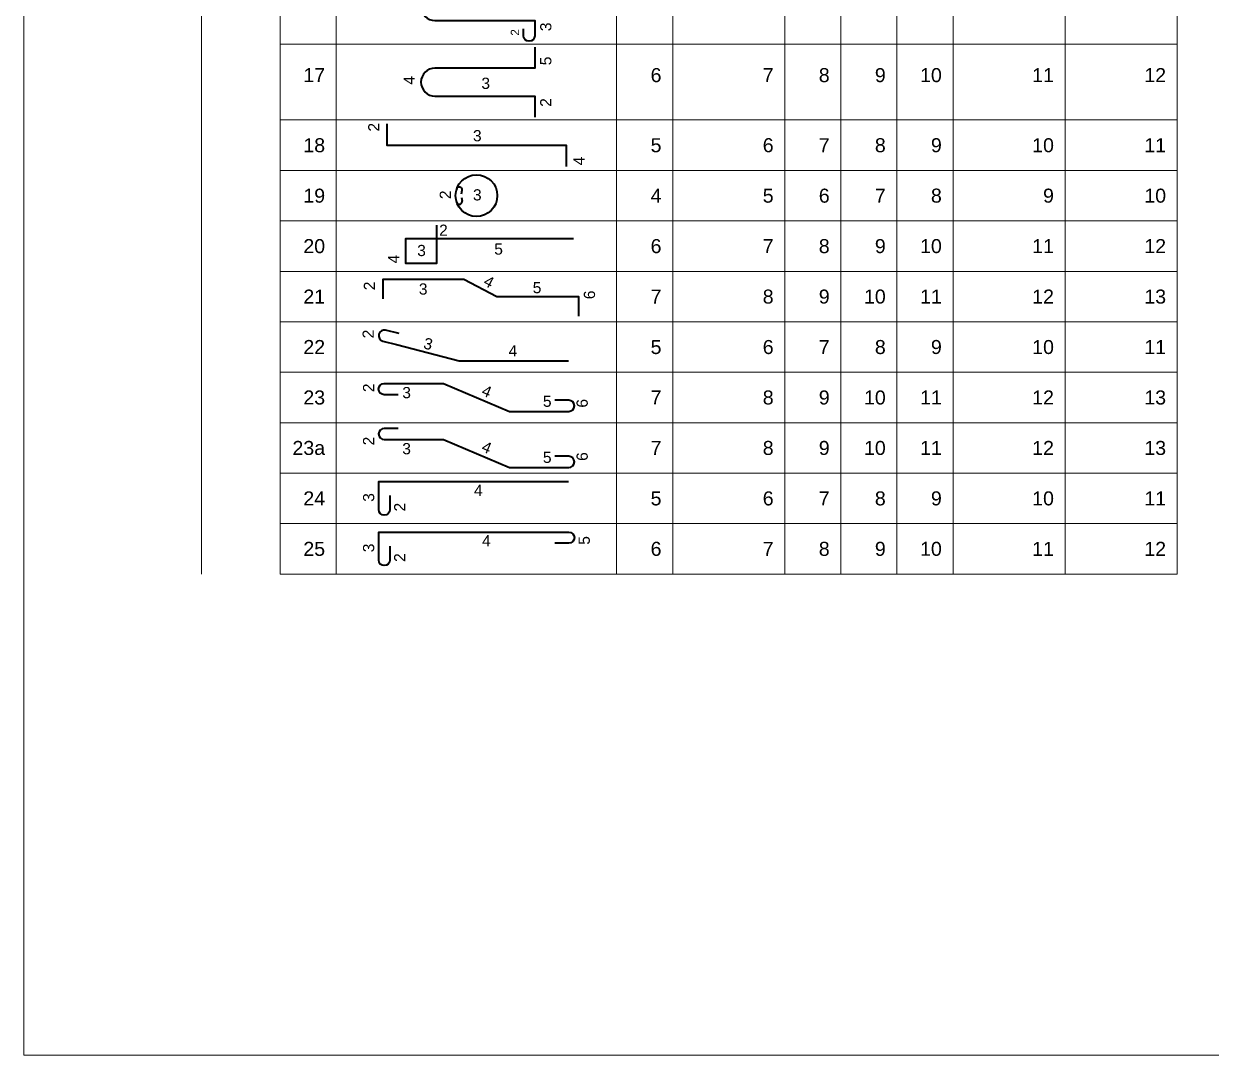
# Model space of a CAD drawing. Header units: millimetres. Extents: x -399213 to 265804, y -9748 to 250638.
# Drawn here: x -328187 to -317597, y 219700 to 228900 of the extents above; entities that cross this region are included whole.
import ezdxf
from ezdxf.enums import TextEntityAlignment as Align

# ---------------------------------------------------------------- set-up
doc = ezdxf.new("R2010")
doc.units = ezdxf.units.MM
doc.header["$MEASUREMENT"] = 0
for name, color, linetype, lineweight in [('kata_net khung', 3, 'Continuous', 20), ('kata_text', 7, 'Continuous', 30), ('kata_thep chu', 1, 'Continuous', 35), ('NDC_FRAME', 7, 'Continuous', 20), ('NDC_S_VN TEXT', 7, 'Continuous', 20)]:
    doc.layers.add(name, color=color, linetype=linetype, lineweight=lineweight)
doc.styles.add('ARIAL', font='arial.ttf', dxfattribs={"width": 0.8})
doc.styles.add('kata_text', font='arial.ttf', dxfattribs={"width": 0.8})

# ---------------------------------------------------------------- blocks, each defined once
blk = doc.blocks.new('dang16')
at = {"layer": 'kata_net khung'}
for p, q in [((0, 0), (0, -1350)), ((1405, 0), (1405, -1350)), ((2405, 0), (2405, -1350)), ((7405, 0), (7405, -1350)), ((8405, 0), (8405, -1350)), ((10405, 0), (10405, -1350)), ((11405, 0), (11405, -1350)), ((12405, 0), (12405, -1350)), ((13405, 0), (13405, -1350)), ((15405, 0), (15405, -1350)), ((17405, 0), (17405, -1350)), ((1405, -1350), (17405, -1350))]:
    blk.add_line(p, q, dxfattribs=at)
at = {"layer": 'kata_thep chu'}
blk.add_lwpolyline([(5745, -278), (5745, -153, -1), (5945, -153), (5945, -425), (4165, -425, 1), (4165, -925), (5945, -925), (5945, -1197, -1), (5745, -1197), (5745, -1072)], format="xyb", dxfattribs=at)
at = {"layer": 'kata_text', "style": 'kata_text'}
for tag, height, p in [('007', 150, (5586, -218)), ('006', 200, (6141, -297)), ('005', 200, (3704, -642)), ('003', 200, (6141, -1038)), ('002', 150, (5591, -1138))]:
    blk.add_attdef(tag, text='', height=height, rotation=90, dxfattribs=at).set_placement(p, align=Align.MIDDLE_CENTER)
for tag, p in [('001', (2205, -550)), ('008', (8205, -550)), ('009', (10205, -550)), ('010', (11205, -550)), ('011', (12205, -550)), ('012', (13205, -550)), ('013', (15205, -550)), ('014', (17205, -550))]:
    blk.add_attdef(tag, text='', height=250, dxfattribs=at).set_placement(p, align=Align.MIDDLE_RIGHT)
blk.add_attdef('004', text='', height=200, dxfattribs=at).set_placement((5070, -696), align=Align.MIDDLE_CENTER)
blk = doc.blocks.new('dang17')
at = {"layer": 'kata_net khung'}
for p, q in [((0, 0), (0, -1350)), ((1405, 0), (1405, -1350)), ((2405, 0), (2405, -1350)), ((7405, 0), (7405, -1350)), ((8405, 0), (8405, -1350)), ((10405, 0), (10405, -1350)), ((11405, 0), (11405, -1350)), ((12405, 0), (12405, -1350)), ((13405, 0), (13405, -1350)), ((15405, 0), (15405, -1350)), ((17405, 0), (17405, -1350)), ((1405, -1350), (17405, -1350))]:
    blk.add_line(p, q, dxfattribs=at)
at = {"layer": 'kata_thep chu'}
blk.add_lwpolyline([(5945, -53), (5945, -425), (4165, -425, 1), (4165, -925), (5945, -925), (5945, -1297)], format="xyb", dxfattribs=at)
at = {"layer": 'kata_text', "style": 'kata_text'}
for tag, p in [('005', (6141, -297)), ('004', (3704, -642)), ('002', (6141, -1038))]:
    blk.add_attdef(tag, text='', height=200, rotation=90, dxfattribs=at).set_placement(p, align=Align.MIDDLE_CENTER)
for tag, p in [('001', (2205, -550)), ('006', (8205, -550)), ('007', (10205, -550)), ('008', (11205, -550)), ('009', (12205, -550)), ('010', (13205, -550)), ('011', (15205, -550)), ('012', (17205, -550))]:
    blk.add_attdef(tag, text='', height=250, dxfattribs=at).set_placement(p, align=Align.MIDDLE_RIGHT)
blk.add_attdef('003', text='', height=200, dxfattribs=at).set_placement((5070, -696), align=Align.MIDDLE_CENTER)
blk = doc.blocks.new('dang18')
at = {"layer": 'kata_net khung'}
for p, q in [((0, 0), (0, -900)), ((1405, 0), (1405, -900)), ((2405, 0), (2405, -900)), ((7405, 0), (7405, -900)), ((8405, 0), (8405, -900)), ((10405, 0), (10405, -900)), ((11405, 0), (11405, -900)), ((12405, 0), (12405, -900)), ((13405, 0), (13405, -900)), ((15405, 0), (15405, -900)), ((17405, 0), (17405, -900)), ((1405, -900), (17405, -900))]:
    blk.add_line(p, q, dxfattribs=at)
at = {"layer": 'kata_thep chu'}
blk.add_lwpolyline([(3305, -69), (3305, -450), (6505, -450), (6505, -831)], dxfattribs=at)
at = {"layer": 'kata_text', "style": 'kata_text'}
blk.add_attdef('002', text='', height=200, rotation=90, dxfattribs=at).set_placement((3073, -52), align=Align.MIDDLE_RIGHT)
blk.add_attdef('003', text='', height=200, dxfattribs=at).set_placement((4920, -281), align=Align.MIDDLE_CENTER)
for tag, p in [('001', (2205, -450)), ('005', (8205, -450)), ('006', (10205, -450)), ('007', (11205, -450)), ('008', (12205, -450)), ('009', (13205, -450)), ('010', (15205, -450)), ('011', (17205, -450))]:
    blk.add_attdef(tag, text='', height=250, dxfattribs=at).set_placement(p, align=Align.MIDDLE_RIGHT)
blk.add_attdef('004', text='', height=200, rotation=90, dxfattribs=at).set_placement((6733, -809), align=Align.MIDDLE_LEFT)
blk = doc.blocks.new('dang19')
at = {"layer": 'kata_net khung'}
for p, q in [((0, 0), (0, -900)), ((1405, 0), (1405, -900)), ((2405, 0), (2405, -900)), ((7405, 0), (7405, -900)), ((8405, 0), (8405, -900)), ((10405, 0), (10405, -900)), ((11405, 0), (11405, -900)), ((12405, 0), (12405, -900)), ((13405, 0), (13405, -900)), ((15405, 0), (15405, -900)), ((17405, 0), (17405, -900)), ((1405, -900), (17405, -900))]:
    blk.add_line(p, q, dxfattribs=at)
at = {"layer": 'kata_thep chu'}
for p, q in [((4640, -416), (4649, -354)), ((4640, -484), (4649, -546))]:
    blk.add_line(p, q, dxfattribs=at)
blk.add_circle((4905, -450), 372, dxfattribs=at)
for centre, start, end in [((4599, -347), 351.7851, 171.7851), ((4599, -553), 188.2149, 8.2149)]:
    blk.add_arc(centre, 50, start, end, dxfattribs=at)
at = {"layer": 'kata_text', "style": 'kata_text'}
for tag, p in [('001', (2205, -450)), ('004', (8205, -450)), ('005', (10205, -450)), ('006', (11205, -450)), ('007', (12205, -450)), ('008', (13205, -450)), ('009', (15205, -450)), ('010', (17205, -450))]:
    blk.add_attdef(tag, text='', height=250, dxfattribs=at).set_placement(p, align=Align.MIDDLE_RIGHT)
blk.add_attdef('002', text='', height=200, rotation=90, dxfattribs=at).set_placement((4350, -434), align=Align.MIDDLE_CENTER)
blk.add_attdef('003', text='', height=200, dxfattribs=at).set_placement((4920, -436), align=Align.MIDDLE_CENTER)
blk = doc.blocks.new('dang20')
at = {"layer": 'kata_net khung'}
for p, q in [((0, 0), (0, -900)), ((1405, 0), (1405, -900)), ((2405, 0), (2405, -900)), ((7405, 0), (7405, -900)), ((8405, 0), (8405, -900)), ((10405, 0), (10405, -900)), ((11405, 0), (11405, -900)), ((12405, 0), (12405, -900)), ((13405, 0), (13405, -900)), ((15405, 0), (15405, -900)), ((17405, 0), (17405, -900)), ((1405, -900), (17405, -900))]:
    blk.add_line(p, q, dxfattribs=at)
at = {"layer": 'kata_thep chu'}
blk.add_lwpolyline([(6638, -323), (3638, -323), (3638, -753), (4200, -753), (4200, -74)], dxfattribs=at)
at = {"layer": 'kata_text', "style": 'kata_text'}
blk.add_attdef('002', text='', height=200, dxfattribs=at).set_placement((4238, -167), align=Align.MIDDLE_LEFT)
for tag, p in [('001', (2205, -450)), ('006', (8205, -450)), ('007', (10205, -450)), ('008', (11205, -450)), ('009', (12205, -450)), ('010', (13205, -450)), ('011', (15205, -450)), ('012', (17205, -450))]:
    blk.add_attdef(tag, text='', height=250, dxfattribs=at).set_placement(p, align=Align.MIDDLE_RIGHT)
blk.add_attdef('004', text='', height=200, rotation=90, dxfattribs=at).set_placement((3429, -760), align=Align.MIDDLE_LEFT)
for tag, p in [('005', (5299, -502)), ('003', (3925, -528))]:
    blk.add_attdef(tag, text='', height=200, dxfattribs=at).set_placement(p, align=Align.MIDDLE_CENTER)
blk = doc.blocks.new('dang21')
at = {"layer": 'kata_net khung'}
for p, q in [((0, 0), (0, -900)), ((1405, 0), (1405, -900)), ((2405, 0), (2405, -900)), ((7405, 0), (7405, -900)), ((8405, 0), (8405, -900)), ((10405, 0), (10405, -900)), ((11405, 0), (11405, -900)), ((12405, 0), (12405, -900)), ((13405, 0), (13405, -900)), ((15405, 0), (15405, -900)), ((17405, 0), (17405, -900)), ((1405, -900), (17405, -900))]:
    blk.add_line(p, q, dxfattribs=at)
at = {"layer": 'kata_thep chu'}
blk.add_lwpolyline([(6731, -802), (6731, -452), (5269, -452), (4682, -143), (3238, -143), (3238, -493)], dxfattribs=at)
at = {"layer": 'kata_text', "style": 'kata_text'}
for tag, rotation, p in [('002', 90, (2996, -260)), ('004', 332, (5127, -186))]:
    blk.add_attdef(tag, text='', height=200, rotation=rotation, dxfattribs=at).set_placement(p, align=Align.MIDDLE_CENTER)
for tag, p in [('005', (5986, -290)), ('003', (3955, -315))]:
    blk.add_attdef(tag, text='', height=200, dxfattribs=at).set_placement(p, align=Align.MIDDLE_CENTER)
for tag, p in [('001', (2205, -450)), ('007', (8205, -450)), ('008', (10205, -450)), ('009', (11205, -450)), ('010', (12205, -450)), ('011', (13205, -450)), ('012', (15205, -450)), ('013', (17205, -450))]:
    blk.add_attdef(tag, text='', height=250, dxfattribs=at).set_placement(p, align=Align.MIDDLE_RIGHT)
blk.add_attdef('006', text='', height=200, rotation=90, dxfattribs=at).set_placement((6920, -342), align=Align.MIDDLE_RIGHT)
blk = doc.blocks.new('dang22')
at = {"layer": 'kata_net khung'}
for p, q in [((0, 0), (0, -900)), ((1405, 0), (1405, -900)), ((2405, 0), (2405, -900)), ((7405, 0), (7405, -900)), ((8405, 0), (8405, -900)), ((10405, 0), (10405, -900)), ((11405, 0), (11405, -900)), ((12405, 0), (12405, -900)), ((13405, 0), (13405, -900)), ((15405, 0), (15405, -900)), ((17405, 0), (17405, -900)), ((1405, -900), (17405, -900))]:
    blk.add_line(p, q, dxfattribs=at)
at = {"layer": 'kata_thep chu'}
blk.add_lwpolyline([(3528, -209), (3285, -149, 1), (3237, -344), (3480, -403), (4599, -699), (6299, -699), (6549, -699)], format="xyb", dxfattribs=at)
at = {"layer": 'kata_text', "style": 'kata_text'}
for tag, rotation, p in [('002', 90, (2973, -218)), ('003', 346, (4044, -393))]:
    blk.add_attdef(tag, text='', height=200, rotation=rotation, dxfattribs=at).set_placement(p, align=Align.MIDDLE_CENTER)
for tag, p in [('001', (2205, -450)), ('005', (8205, -450)), ('006', (10205, -450)), ('007', (11205, -450)), ('008', (12205, -450)), ('009', (13205, -450)), ('010', (15205, -450)), ('011', (17205, -450))]:
    blk.add_attdef(tag, text='', height=250, dxfattribs=at).set_placement(p, align=Align.MIDDLE_RIGHT)
blk.add_attdef('004', text='', height=200, dxfattribs=at).set_placement((5555, -518), align=Align.MIDDLE_CENTER)
blk = doc.blocks.new('dang23')
at = {"layer": 'kata_net khung'}
for p, q in [((0, 0), (0, -900)), ((1405, 0), (1405, -900)), ((2405, 0), (2405, -900)), ((7405, 0), (7405, -900)), ((8405, 0), (8405, -900)), ((10405, 0), (10405, -900)), ((11405, 0), (11405, -900)), ((12405, 0), (12405, -900)), ((13405, 0), (13405, -900)), ((15405, 0), (15405, -900)), ((17405, 0), (17405, -900)), ((1405, -900), (17405, -900))]:
    blk.add_line(p, q, dxfattribs=at)
at = {"layer": 'kata_thep chu'}
blk.add_lwpolyline([(3510, -401), (3260, -401, -1), (3260, -201), (3510, -201), (4320, -201), (5492, -699), (6302, -699), (6552, -699, 1), (6552, -499), (6302, -499)], format="xyb", dxfattribs=at)
at = {"layer": 'kata_text', "style": 'kata_text'}
for tag, rotation, p in [('002', 90, (2981, -278)), ('004', 337, (5089, -340)), ('006', 90, (6790, -554))]:
    blk.add_attdef(tag, text='', height=200, rotation=rotation, dxfattribs=at).set_placement(p, align=Align.MIDDLE_CENTER)
for tag, height, p in [('001', 250, (2205, -450)), ('005', 200, (6245, -517)), ('007', 250, (8205, -450)), ('008', 250, (10205, -450)), ('009', 250, (11205, -450)), ('010', 250, (12205, -450)), ('011', 250, (13205, -450)), ('012', 250, (15205, -450)), ('013', 250, (17205, -450))]:
    blk.add_attdef(tag, text='', height=height, dxfattribs=at).set_placement(p, align=Align.MIDDLE_RIGHT)
blk.add_attdef('003', text='', height=200, dxfattribs=at).set_placement((3581, -363), align=Align.MIDDLE_LEFT)
blk = doc.blocks.new('dang24')
at = {"layer": 'kata_net khung'}
for p, q in [((0, 0), (0, -900)), ((1405, 0), (1405, -900)), ((2405, 0), (2405, -900)), ((7405, 0), (7405, -900)), ((8405, 0), (8405, -900)), ((10405, 0), (10405, -900)), ((11405, 0), (11405, -900)), ((12405, 0), (12405, -900)), ((13405, 0), (13405, -900)), ((15405, 0), (15405, -900)), ((17405, 0), (17405, -900)), ((1405, -900), (17405, -900))]:
    blk.add_line(p, q, dxfattribs=at)
at = {"layer": 'kata_thep chu'}
blk.add_lwpolyline([(3361, -400), (3361, -650, -1), (3161, -650), (3161, -150), (6549, -150)], format="xyb", dxfattribs=at)
at = {"layer": 'kata_text', "style": 'kata_text'}
blk.add_attdef('004', text='', height=200, dxfattribs=at).set_placement((4938, -305), align=Align.MIDDLE_CENTER)
for tag, p in [('001', (2205, -450)), ('005', (8205, -450)), ('006', (10205, -450)), ('007', (11205, -450)), ('008', (12205, -450)), ('009', (13205, -450)), ('010', (15205, -450)), ('011', (17205, -450))]:
    blk.add_attdef(tag, text='', height=250, dxfattribs=at).set_placement(p, align=Align.MIDDLE_RIGHT)
for tag, p in [('003', (2981, -434)), ('002', (3536, -606))]:
    blk.add_attdef(tag, text='', height=200, rotation=90, dxfattribs=at).set_placement(p, align=Align.MIDDLE_CENTER)
blk = doc.blocks.new('dang25')
at = {"layer": 'kata_net khung'}
for p, q in [((0, 0), (0, -900)), ((1405, 0), (1405, -900)), ((2405, 0), (2405, -900)), ((7405, 0), (7405, -900)), ((8405, 0), (8405, -900)), ((10405, 0), (10405, -900)), ((11405, 0), (11405, -900)), ((12405, 0), (12405, -900)), ((13405, 0), (13405, -900)), ((15405, 0), (15405, -900)), ((17405, 0), (17405, -900)), ((1405, -900), (17405, -900))]:
    blk.add_line(p, q, dxfattribs=at)
at = {"layer": 'kata_thep chu'}
blk.add_lwpolyline([(3361, -400), (3361, -650, -1), (3161, -650), (3161, -150), (6552, -150, -1), (6552, -350), (6302, -350)], format="xyb", dxfattribs=at)
at = {"layer": 'kata_text', "style": 'kata_text'}
blk.add_attdef('004', text='', height=200, dxfattribs=at).set_placement((5083, -305), align=Align.MIDDLE_CENTER)
for tag, p in [('005', (6827, -300)), ('003', (2981, -434)), ('002', (3536, -606))]:
    blk.add_attdef(tag, text='', height=200, rotation=90, dxfattribs=at).set_placement(p, align=Align.MIDDLE_CENTER)
for tag, p in [('001', (2205, -450)), ('006', (8205, -450)), ('007', (10205, -450)), ('008', (11205, -450)), ('009', (12205, -450)), ('010', (13205, -450)), ('011', (15205, -450)), ('012', (17205, -450))]:
    blk.add_attdef(tag, text='', height=250, dxfattribs=at).set_placement(p, align=Align.MIDDLE_RIGHT)
blk = doc.blocks.new('dang23a')
at = {"layer": 'kata_net khung'}
for p, q in [((0, 0), (0, -900)), ((1405, 0), (1405, -900)), ((2405, 0), (2405, -900)), ((7405, 0), (7405, -900)), ((8405, 0), (8405, -900)), ((10405, 0), (10405, -900)), ((11405, 0), (11405, -900)), ((12405, 0), (12405, -900)), ((13405, 0), (13405, -900)), ((15405, 0), (15405, -900)), ((17405, 0), (17405, -900)), ((1405, -900), (17405, -900))]:
    blk.add_line(p, q, dxfattribs=at)
at = {"layer": 'kata_thep chu'}
blk.add_lwpolyline([(3510, -101), (3260, -101, 1), (3260, -301), (4320, -301), (5492, -799), (6302, -799), (6552, -799, 1), (6552, -599), (6302, -599)], format="xyb", dxfattribs=at)
at = {"layer": 'kata_text', "style": 'kata_text'}
for tag, rotation, p in [('002', 90, (2981, -328)), ('004', 337, (5089, -440)), ('006', 90, (6790, -604))]:
    blk.add_attdef(tag, text='', height=200, rotation=rotation, dxfattribs=at).set_placement(p, align=Align.MIDDLE_CENTER)
for tag, height, p in [('001', 250, (2205, -450)), ('007', 250, (8205, -450)), ('008', 250, (10205, -450)), ('009', 250, (11205, -450)), ('010', 250, (12205, -450)), ('011', 250, (13205, -450)), ('012', 250, (15205, -450)), ('013', 250, (17205, -450)), ('005', 200, (6245, -617))]:
    blk.add_attdef(tag, text='', height=height, dxfattribs=at).set_placement(p, align=Align.MIDDLE_RIGHT)
blk.add_attdef('003', text='', height=200, dxfattribs=at).set_placement((3581, -463), align=Align.MIDDLE_LEFT)

msp = doc.modelspace()

# ---------------------------------------------------------------- linework, layer by layer
at = {"layer": 'NDC_FRAME'}
for q in [(-328187.4, 249700.2), (-298187.4, 219700.2)]:
    msp.add_line((-328187.4, 219700.2), q, dxfattribs=at)

# ---------------------------------------------------------------- block references
at = {"layer": 'NDC_S_VN TEXT'}
ref = msp.add_blockref('dang16', (-326602.5, 229391.7), dxfattribs=dict(at, xscale=0.5, yscale=0.5, zscale=0.5))
ref.add_attrib('001', '16', dxfattribs={"height": 125, "style": 'ARIAL'}).set_placement((-325499.8, 229116.7), align=Align.MIDDLE_RIGHT)
ref.add_attrib('002', '2', dxfattribs={"height": 75, "rotation": 90, "style": 'ARIAL'}).set_placement((-323806.8, 228822.6), align=Align.MIDDLE_CENTER)
ref.add_attrib('003', '3', dxfattribs={"height": 100, "rotation": 90, "style": 'ARIAL'}).set_placement((-323531.9, 228872.5), align=Align.MIDDLE_CENTER)
ref.add_attrib('004', '4', dxfattribs={"height": 100, "style": 'ARIAL'}).set_placement((-324067.6, 229043.8), align=Align.MIDDLE_CENTER)
ref.add_attrib('005', '5', dxfattribs={"height": 100, "rotation": 90, "style": 'ARIAL'}).set_placement((-324750.4, 229070.5), align=Align.MIDDLE_CENTER)
ref.add_attrib('006', '6', dxfattribs={"height": 100, "rotation": 90, "style": 'ARIAL'}).set_placement((-323531.9, 229243.2), align=Align.MIDDLE_CENTER)
ref.add_attrib('007', '7', dxfattribs={"height": 75, "rotation": 90, "style": 'ARIAL'}).set_placement((-323809.5, 229282.5), align=Align.MIDDLE_CENTER)
ref.add_attrib('008', '8', dxfattribs={"height": 125, "style": 'ARIAL'}).set_placement((-322499.8, 229116.7), align=Align.MIDDLE_RIGHT)
ref.add_attrib('009', '9', dxfattribs={"height": 125, "style": 'ARIAL'}).set_placement((-321499.8, 229116.7), align=Align.MIDDLE_RIGHT)
ref.add_attrib('010', '10', dxfattribs={"height": 125, "style": 'ARIAL'}).set_placement((-320999.8, 229116.7), align=Align.MIDDLE_RIGHT)
ref.add_attrib('011', '11', dxfattribs={"height": 125, "style": 'ARIAL'}).set_placement((-320499.8, 229116.7), align=Align.MIDDLE_RIGHT)
ref.add_attrib('012', '12', dxfattribs={"height": 125, "style": 'ARIAL'}).set_placement((-319999.8, 229116.9), align=Align.MIDDLE_RIGHT)
ref.add_attrib('013', '13', dxfattribs={"height": 125, "style": 'ARIAL'}).set_placement((-318999.8, 229116.7), align=Align.MIDDLE_RIGHT)
ref.add_attrib('014', '14', dxfattribs={"height": 125, "style": 'ARIAL'}).set_placement((-317999.8, 229116.7), align=Align.MIDDLE_RIGHT)
ref = msp.add_blockref('dang17', (-326602.5, 228716.7), dxfattribs=dict(at, xscale=0.5, yscale=0.5, zscale=0.5))
ref.add_attrib('001', '17', dxfattribs={"height": 125, "style": 'ARIAL'}).set_placement((-325499.8, 228441.7), align=Align.MIDDLE_RIGHT)
ref.add_attrib('002', '2', dxfattribs={"height": 100, "rotation": 90, "style": 'ARIAL'}).set_placement((-323531.9, 228197.5), align=Align.MIDDLE_CENTER)
ref.add_attrib('003', '3', dxfattribs={"height": 100, "style": 'ARIAL'}).set_placement((-324067.6, 228368.8), align=Align.MIDDLE_CENTER)
ref.add_attrib('004', '4', dxfattribs={"height": 100, "rotation": 90, "style": 'ARIAL'}).set_placement((-324750.4, 228395.5), align=Align.MIDDLE_CENTER)
ref.add_attrib('005', '5', dxfattribs={"height": 100, "rotation": 90, "style": 'ARIAL'}).set_placement((-323531.9, 228568.2), align=Align.MIDDLE_CENTER)
ref.add_attrib('006', '6', dxfattribs={"height": 125, "style": 'ARIAL'}).set_placement((-322499.8, 228441.7), align=Align.MIDDLE_RIGHT)
ref.add_attrib('007', '7', dxfattribs={"height": 125, "style": 'ARIAL'}).set_placement((-321499.8, 228441.7), align=Align.MIDDLE_RIGHT)
ref.add_attrib('008', '8', dxfattribs={"height": 125, "style": 'ARIAL'}).set_placement((-320999.8, 228441.7), align=Align.MIDDLE_RIGHT)
ref.add_attrib('009', '9', dxfattribs={"height": 125, "style": 'ARIAL'}).set_placement((-320499.8, 228441.7), align=Align.MIDDLE_RIGHT)
ref.add_attrib('010', '10', dxfattribs={"height": 125, "style": 'ARIAL'}).set_placement((-319999.8, 228441.9), align=Align.MIDDLE_RIGHT)
ref.add_attrib('011', '11', dxfattribs={"height": 125, "style": 'ARIAL'}).set_placement((-318999.8, 228441.7), align=Align.MIDDLE_RIGHT)
ref.add_attrib('012', '12', dxfattribs={"height": 125, "style": 'ARIAL'}).set_placement((-317999.8, 228441.7), align=Align.MIDDLE_RIGHT)
ref = msp.add_blockref('dang18', (-326602.5, 228041.7), dxfattribs=dict(at, xscale=0.5, yscale=0.5, zscale=0.5))
ref.add_attrib('001', '18', dxfattribs={"height": 125, "style": 'ARIAL'}).set_placement((-325499.8, 227816.7), align=Align.MIDDLE_RIGHT)
ref.add_attrib('002', '2', dxfattribs={"height": 100, "rotation": 90, "style": 'ARIAL'}).set_placement((-325065.8, 228015.8), align=Align.MIDDLE_RIGHT)
ref.add_attrib('003', '3', dxfattribs={"height": 100, "style": 'ARIAL'}).set_placement((-324142.6, 227901.4), align=Align.MIDDLE_CENTER)
ref.add_attrib('004', '4', dxfattribs={"height": 100, "rotation": 90, "style": 'ARIAL'}).set_placement((-323236.2, 227637.1), align=Align.MIDDLE_LEFT)
ref.add_attrib('005', '5', dxfattribs={"height": 125, "style": 'ARIAL'}).set_placement((-322499.8, 227816.7), align=Align.MIDDLE_RIGHT)
ref.add_attrib('006', '6', dxfattribs={"height": 125, "style": 'ARIAL'}).set_placement((-321499.8, 227816.7), align=Align.MIDDLE_RIGHT)
ref.add_attrib('007', '7', dxfattribs={"height": 125, "style": 'ARIAL'}).set_placement((-320999.8, 227816.7), align=Align.MIDDLE_RIGHT)
ref.add_attrib('008', '8', dxfattribs={"height": 125, "style": 'ARIAL'}).set_placement((-320499.8, 227816.7), align=Align.MIDDLE_RIGHT)
ref.add_attrib('009', '9', dxfattribs={"height": 125, "style": 'ARIAL'}).set_placement((-319999.8, 227816.9), align=Align.MIDDLE_RIGHT)
ref.add_attrib('010', '10', dxfattribs={"height": 125, "style": 'ARIAL'}).set_placement((-318999.8, 227816.7), align=Align.MIDDLE_RIGHT)
ref.add_attrib('011', '11', dxfattribs={"height": 125, "style": 'ARIAL'}).set_placement((-317999.8, 227816.7), align=Align.MIDDLE_RIGHT)
ref = msp.add_blockref('dang19', (-326602.5, 227591.7), dxfattribs=dict(at, xscale=0.5, yscale=0.5, zscale=0.5))
ref.add_attrib('001', '19', dxfattribs={"height": 125, "style": 'ARIAL'}).set_placement((-325499.8, 227366.7), align=Align.MIDDLE_RIGHT)
ref.add_attrib('002', '2', dxfattribs={"height": 100, "rotation": 90, "style": 'ARIAL'}).set_placement((-324427.6, 227374.6), align=Align.MIDDLE_CENTER)
ref.add_attrib('003', '3', dxfattribs={"height": 100, "style": 'ARIAL'}).set_placement((-324142.6, 227373.9), align=Align.MIDDLE_CENTER)
ref.add_attrib('004', '4', dxfattribs={"height": 125, "style": 'ARIAL'}).set_placement((-322499.8, 227366.7), align=Align.MIDDLE_RIGHT)
ref.add_attrib('005', '5', dxfattribs={"height": 125, "style": 'ARIAL'}).set_placement((-321499.8, 227366.7), align=Align.MIDDLE_RIGHT)
ref.add_attrib('006', '6', dxfattribs={"height": 125, "style": 'ARIAL'}).set_placement((-320999.8, 227366.7), align=Align.MIDDLE_RIGHT)
ref.add_attrib('007', '7', dxfattribs={"height": 125, "style": 'ARIAL'}).set_placement((-320499.8, 227366.7), align=Align.MIDDLE_RIGHT)
ref.add_attrib('008', '8', dxfattribs={"height": 125, "style": 'ARIAL'}).set_placement((-319999.8, 227366.9), align=Align.MIDDLE_RIGHT)
ref.add_attrib('009', '9', dxfattribs={"height": 125, "style": 'ARIAL'}).set_placement((-318999.8, 227366.7), align=Align.MIDDLE_RIGHT)
ref.add_attrib('010', '10', dxfattribs={"height": 125, "style": 'ARIAL'}).set_placement((-317999.8, 227366.7), align=Align.MIDDLE_RIGHT)
ref = msp.add_blockref('dang20', (-326602.5, 227141.7), dxfattribs=dict(at, xscale=0.5, yscale=0.5, zscale=0.5))
ref.add_attrib('001', '20', dxfattribs={"height": 125, "style": 'ARIAL'}).set_placement((-325499.8, 226916.7), align=Align.MIDDLE_RIGHT)
ref.add_attrib('002', '2', dxfattribs={"height": 100, "style": 'ARIAL'}).set_placement((-324483.4, 227058.4), align=Align.MIDDLE_LEFT)
ref.add_attrib('003', '3', dxfattribs={"height": 100, "style": 'ARIAL'}).set_placement((-324640, 226877.6), align=Align.MIDDLE_CENTER)
ref.add_attrib('004', '4', dxfattribs={"height": 100, "rotation": 90, "style": 'ARIAL'}).set_placement((-324887.8, 226761.8), align=Align.MIDDLE_LEFT)
ref.add_attrib('005', '5', dxfattribs={"height": 100, "style": 'ARIAL'}).set_placement((-323952.7, 226890.7), align=Align.MIDDLE_CENTER)
ref.add_attrib('006', '6', dxfattribs={"height": 125, "style": 'ARIAL'}).set_placement((-322499.8, 226916.7), align=Align.MIDDLE_RIGHT)
ref.add_attrib('007', '7', dxfattribs={"height": 125, "style": 'ARIAL'}).set_placement((-321499.8, 226916.7), align=Align.MIDDLE_RIGHT)
ref.add_attrib('008', '8', dxfattribs={"height": 125, "style": 'ARIAL'}).set_placement((-320999.8, 226916.7), align=Align.MIDDLE_RIGHT)
ref.add_attrib('009', '9', dxfattribs={"height": 125, "style": 'ARIAL'}).set_placement((-320499.8, 226916.7), align=Align.MIDDLE_RIGHT)
ref.add_attrib('010', '10', dxfattribs={"height": 125, "style": 'ARIAL'}).set_placement((-319999.8, 226916.9), align=Align.MIDDLE_RIGHT)
ref.add_attrib('011', '11', dxfattribs={"height": 125, "style": 'ARIAL'}).set_placement((-318999.8, 226916.7), align=Align.MIDDLE_RIGHT)
ref.add_attrib('012', '12', dxfattribs={"height": 125, "style": 'ARIAL'}).set_placement((-317999.8, 226916.7), align=Align.MIDDLE_RIGHT)
ref = msp.add_blockref('dang21', (-326602.5, 226691.7), dxfattribs=dict(at, xscale=0.5, yscale=0.5, zscale=0.5))
ref.add_attrib('001', '21', dxfattribs={"height": 125, "style": 'ARIAL'}).set_placement((-325499.8, 226466.7), align=Align.MIDDLE_RIGHT)
ref.add_attrib('002', '2', dxfattribs={"height": 100, "rotation": 90, "style": 'ARIAL'}).set_placement((-325104.6, 226561.5), align=Align.MIDDLE_CENTER)
ref.add_attrib('003', '3', dxfattribs={"height": 100, "style": 'ARIAL'}).set_placement((-324625.1, 226534.2), align=Align.MIDDLE_CENTER)
ref.add_attrib('004', '4', dxfattribs={"height": 100, "rotation": 332, "style": 'ARIAL'}).set_placement((-324038.8, 226598.7), align=Align.MIDDLE_CENTER)
ref.add_attrib('005', '5', dxfattribs={"height": 100, "style": 'ARIAL'}).set_placement((-323609.5, 226546.7), align=Align.MIDDLE_CENTER)
ref.add_attrib('006', '6', dxfattribs={"height": 100, "rotation": 90, "style": 'ARIAL'}).set_placement((-323142.5, 226520.6), align=Align.MIDDLE_RIGHT)
ref.add_attrib('007', '7', dxfattribs={"height": 125, "style": 'ARIAL'}).set_placement((-322499.8, 226466.7), align=Align.MIDDLE_RIGHT)
ref.add_attrib('008', '8', dxfattribs={"height": 125, "style": 'ARIAL'}).set_placement((-321499.8, 226466.7), align=Align.MIDDLE_RIGHT)
ref.add_attrib('009', '9', dxfattribs={"height": 125, "style": 'ARIAL'}).set_placement((-320999.8, 226466.7), align=Align.MIDDLE_RIGHT)
ref.add_attrib('010', '10', dxfattribs={"height": 125, "style": 'ARIAL'}).set_placement((-320499.8, 226466.9), align=Align.MIDDLE_RIGHT)
ref.add_attrib('011', '11', dxfattribs={"height": 125, "style": 'ARIAL'}).set_placement((-319999.8, 226466.7), align=Align.MIDDLE_RIGHT)
ref.add_attrib('012', '12', dxfattribs={"height": 125, "style": 'ARIAL'}).set_placement((-318999.8, 226466.7), align=Align.MIDDLE_RIGHT)
ref.add_attrib('013', '13', dxfattribs={"height": 125, "style": 'ARIAL'}).set_placement((-317999.8, 226466.7), align=Align.MIDDLE_RIGHT)
ref = msp.add_blockref('dang22', (-326602.5, 226241.7), dxfattribs=dict(at, xscale=0.5, yscale=0.5, zscale=0.5))
ref.add_attrib('001', '22', dxfattribs={"height": 125, "style": 'ARIAL'}).set_placement((-325499.8, 226016.7), align=Align.MIDDLE_RIGHT)
ref.add_attrib('002', '2', dxfattribs={"height": 100, "rotation": 90, "style": 'ARIAL'}).set_placement((-325115.7, 226132.6), align=Align.MIDDLE_CENTER)
ref.add_attrib('003', '3', dxfattribs={"height": 100, "rotation": 346, "style": 'ARIAL'}).set_placement((-324580.3, 226045.4), align=Align.MIDDLE_CENTER)
ref.add_attrib('004', '4', dxfattribs={"height": 100, "style": 'ARIAL'}).set_placement((-323825, 225982.5), align=Align.MIDDLE_CENTER)
ref.add_attrib('005', '5', dxfattribs={"height": 125, "style": 'ARIAL'}).set_placement((-322499.8, 226016.7), align=Align.MIDDLE_RIGHT)
ref.add_attrib('006', '6', dxfattribs={"height": 125, "style": 'ARIAL'}).set_placement((-321499.8, 226016.7), align=Align.MIDDLE_RIGHT)
ref.add_attrib('007', '7', dxfattribs={"height": 125, "style": 'ARIAL'}).set_placement((-320999.8, 226016.7), align=Align.MIDDLE_RIGHT)
ref.add_attrib('008', '8', dxfattribs={"height": 125, "style": 'ARIAL'}).set_placement((-320499.8, 226016.7), align=Align.MIDDLE_RIGHT)
ref.add_attrib('009', '9', dxfattribs={"height": 125, "style": 'ARIAL'}).set_placement((-319999.8, 226016.9), align=Align.MIDDLE_RIGHT)
ref.add_attrib('010', '10', dxfattribs={"height": 125, "style": 'ARIAL'}).set_placement((-318999.8, 226016.7), align=Align.MIDDLE_RIGHT)
ref.add_attrib('011', '11', dxfattribs={"height": 125, "style": 'ARIAL'}).set_placement((-317999.8, 226016.7), align=Align.MIDDLE_RIGHT)
ref = msp.add_blockref('dang23', (-326602.5, 225791.7), dxfattribs=dict(at, xscale=0.5, yscale=0.5, zscale=0.5))
ref.add_attrib('001', '23', dxfattribs={"height": 125, "style": 'ARIAL'}).set_placement((-325499.8, 225566.7), align=Align.MIDDLE_RIGHT)
ref.add_attrib('002', '2', dxfattribs={"height": 100, "rotation": 90, "style": 'ARIAL'}).set_placement((-325111.7, 225652.9), align=Align.MIDDLE_CENTER)
ref.add_attrib('003', '3', dxfattribs={"height": 100, "style": 'ARIAL'}).set_placement((-324811.9, 225610.2), align=Align.MIDDLE_LEFT)
ref.add_attrib('004', '4', dxfattribs={"height": 100, "rotation": 337, "style": 'ARIAL'}).set_placement((-324058, 225621.9), align=Align.MIDDLE_CENTER)
ref.add_attrib('005', '5', dxfattribs={"height": 100, "style": 'ARIAL'}).set_placement((-323480, 225533.3), align=Align.MIDDLE_RIGHT)
ref.add_attrib('006', '6', dxfattribs={"height": 100, "rotation": 90, "style": 'ARIAL'}).set_placement((-323207.4, 225514.7), align=Align.MIDDLE_CENTER)
ref.add_attrib('007', '7', dxfattribs={"height": 125, "style": 'ARIAL'}).set_placement((-322499.8, 225566.7), align=Align.MIDDLE_RIGHT)
ref.add_attrib('008', '8', dxfattribs={"height": 125, "style": 'ARIAL'}).set_placement((-321499.8, 225566.7), align=Align.MIDDLE_RIGHT)
ref.add_attrib('009', '9', dxfattribs={"height": 125, "style": 'ARIAL'}).set_placement((-320999.8, 225566.7), align=Align.MIDDLE_RIGHT)
ref.add_attrib('010', '10', dxfattribs={"height": 125, "style": 'ARIAL'}).set_placement((-320499.8, 225566.7), align=Align.MIDDLE_RIGHT)
ref.add_attrib('011', '11', dxfattribs={"height": 125, "style": 'ARIAL'}).set_placement((-319999.8, 225566.9), align=Align.MIDDLE_RIGHT)
ref.add_attrib('012', '12', dxfattribs={"height": 125, "style": 'ARIAL'}).set_placement((-318999.8, 225566.7), align=Align.MIDDLE_RIGHT)
ref.add_attrib('013', '13', dxfattribs={"height": 125, "style": 'ARIAL'}).set_placement((-317999.8, 225566.7), align=Align.MIDDLE_RIGHT)
ref = msp.add_blockref('dang23a', (-326602.5, 225341.7), dxfattribs=dict(at, xscale=0.5, yscale=0.5, zscale=0.5))
ref.add_attrib('001', '23a', dxfattribs={"height": 125, "style": 'ARIAL'}).set_placement((-325499.8, 225116.7), align=Align.MIDDLE_RIGHT)
ref.add_attrib('002', '2', dxfattribs={"height": 100, "rotation": 90, "style": 'ARIAL'}).set_placement((-325111.7, 225177.9), align=Align.MIDDLE_CENTER)
ref.add_attrib('003', '3', dxfattribs={"height": 100, "style": 'ARIAL'}).set_placement((-324811.9, 225110.2), align=Align.MIDDLE_LEFT)
ref.add_attrib('004', '4', dxfattribs={"height": 100, "rotation": 337, "style": 'ARIAL'}).set_placement((-324058, 225121.9), align=Align.MIDDLE_CENTER)
ref.add_attrib('005', '5', dxfattribs={"height": 100, "style": 'ARIAL'}).set_placement((-323480, 225033.3), align=Align.MIDDLE_RIGHT)
ref.add_attrib('006', '6', dxfattribs={"height": 100, "rotation": 90, "style": 'ARIAL'}).set_placement((-323207.4, 225039.7), align=Align.MIDDLE_CENTER)
ref.add_attrib('007', '7', dxfattribs={"height": 125, "style": 'ARIAL'}).set_placement((-322499.8, 225116.7), align=Align.MIDDLE_RIGHT)
ref.add_attrib('008', '8', dxfattribs={"height": 125, "style": 'ARIAL'}).set_placement((-321499.8, 225116.7), align=Align.MIDDLE_RIGHT)
ref.add_attrib('009', '9', dxfattribs={"height": 125, "style": 'ARIAL'}).set_placement((-320999.8, 225116.7), align=Align.MIDDLE_RIGHT)
ref.add_attrib('010', '10', dxfattribs={"height": 125, "style": 'ARIAL'}).set_placement((-320499.8, 225116.7), align=Align.MIDDLE_RIGHT)
ref.add_attrib('011', '11', dxfattribs={"height": 125, "style": 'ARIAL'}).set_placement((-319999.8, 225116.9), align=Align.MIDDLE_RIGHT)
ref.add_attrib('012', '12', dxfattribs={"height": 125, "style": 'ARIAL'}).set_placement((-318999.8, 225116.7), align=Align.MIDDLE_RIGHT)
ref.add_attrib('013', '13', dxfattribs={"height": 125, "style": 'ARIAL'}).set_placement((-317999.8, 225116.7), align=Align.MIDDLE_RIGHT)
ref = msp.add_blockref('dang24', (-326602.5, 224891.7), dxfattribs=dict(at, xscale=0.5, yscale=0.5, zscale=0.5))
ref.add_attrib('001', '24', dxfattribs={"height": 125, "style": 'ARIAL'}).set_placement((-325499.8, 224666.7), align=Align.MIDDLE_RIGHT)
ref.add_attrib('002', '2', dxfattribs={"height": 100, "rotation": 90, "style": 'ARIAL'}).set_placement((-324834.2, 224588.5), align=Align.MIDDLE_CENTER)
ref.add_attrib('003', '3', dxfattribs={"height": 100, "rotation": 90, "style": 'ARIAL'}).set_placement((-325111.7, 224674.9), align=Align.MIDDLE_CENTER)
ref.add_attrib('004', '4', dxfattribs={"height": 100, "style": 'ARIAL'}).set_placement((-324133.2, 224739.4), align=Align.MIDDLE_CENTER)
ref.add_attrib('005', '5', dxfattribs={"height": 125, "style": 'ARIAL'}).set_placement((-322499.8, 224666.7), align=Align.MIDDLE_RIGHT)
ref.add_attrib('006', '6', dxfattribs={"height": 125, "style": 'ARIAL'}).set_placement((-321499.8, 224666.7), align=Align.MIDDLE_RIGHT)
ref.add_attrib('007', '7', dxfattribs={"height": 125, "style": 'ARIAL'}).set_placement((-320999.8, 224666.7), align=Align.MIDDLE_RIGHT)
ref.add_attrib('008', '8', dxfattribs={"height": 125, "style": 'ARIAL'}).set_placement((-320499.8, 224666.7), align=Align.MIDDLE_RIGHT)
ref.add_attrib('009', '9', dxfattribs={"height": 125, "style": 'ARIAL'}).set_placement((-319999.8, 224666.9), align=Align.MIDDLE_RIGHT)
ref.add_attrib('010', '10', dxfattribs={"height": 125, "style": 'ARIAL'}).set_placement((-318999.8, 224666.7), align=Align.MIDDLE_RIGHT)
ref.add_attrib('011', '11', dxfattribs={"height": 125, "style": 'ARIAL'}).set_placement((-317999.8, 224666.7), align=Align.MIDDLE_RIGHT)
ref = msp.add_blockref('dang25', (-326602.5, 224441.7), dxfattribs=dict(at, xscale=0.5, yscale=0.5, zscale=0.5))
ref.add_attrib('001', '25', dxfattribs={"height": 125, "style": 'ARIAL'}).set_placement((-325499.8, 224216.7), align=Align.MIDDLE_RIGHT)
ref.add_attrib('002', '2', dxfattribs={"height": 100, "rotation": 90, "style": 'ARIAL'}).set_placement((-324834.2, 224138.5), align=Align.MIDDLE_CENTER)
ref.add_attrib('003', '3', dxfattribs={"height": 100, "rotation": 90, "style": 'ARIAL'}).set_placement((-325111.7, 224224.9), align=Align.MIDDLE_CENTER)
ref.add_attrib('004', '4', dxfattribs={"height": 100, "style": 'ARIAL'}).set_placement((-324061.2, 224289.4), align=Align.MIDDLE_CENTER)
ref.add_attrib('005', '5', dxfattribs={"height": 100, "rotation": 90, "style": 'ARIAL'}).set_placement((-323189, 224291.7), align=Align.MIDDLE_CENTER)
ref.add_attrib('006', '6', dxfattribs={"height": 125, "style": 'ARIAL'}).set_placement((-322499.8, 224216.7), align=Align.MIDDLE_RIGHT)
ref.add_attrib('007', '7', dxfattribs={"height": 125, "style": 'ARIAL'}).set_placement((-321499.8, 224216.7), align=Align.MIDDLE_RIGHT)
ref.add_attrib('008', '8', dxfattribs={"height": 125, "style": 'ARIAL'}).set_placement((-320999.8, 224216.7), align=Align.MIDDLE_RIGHT)
ref.add_attrib('009', '9', dxfattribs={"height": 125, "style": 'ARIAL'}).set_placement((-320499.8, 224216.7), align=Align.MIDDLE_RIGHT)
ref.add_attrib('010', '10', dxfattribs={"height": 125, "style": 'ARIAL'}).set_placement((-319999.8, 224216.9), align=Align.MIDDLE_RIGHT)
ref.add_attrib('011', '11', dxfattribs={"height": 125, "style": 'ARIAL'}).set_placement((-318999.8, 224216.7), align=Align.MIDDLE_RIGHT)
ref.add_attrib('012', '12', dxfattribs={"height": 125, "style": 'ARIAL'}).set_placement((-317999.8, 224216.7), align=Align.MIDDLE_RIGHT)

doc.saveas('drawing.dxf')
